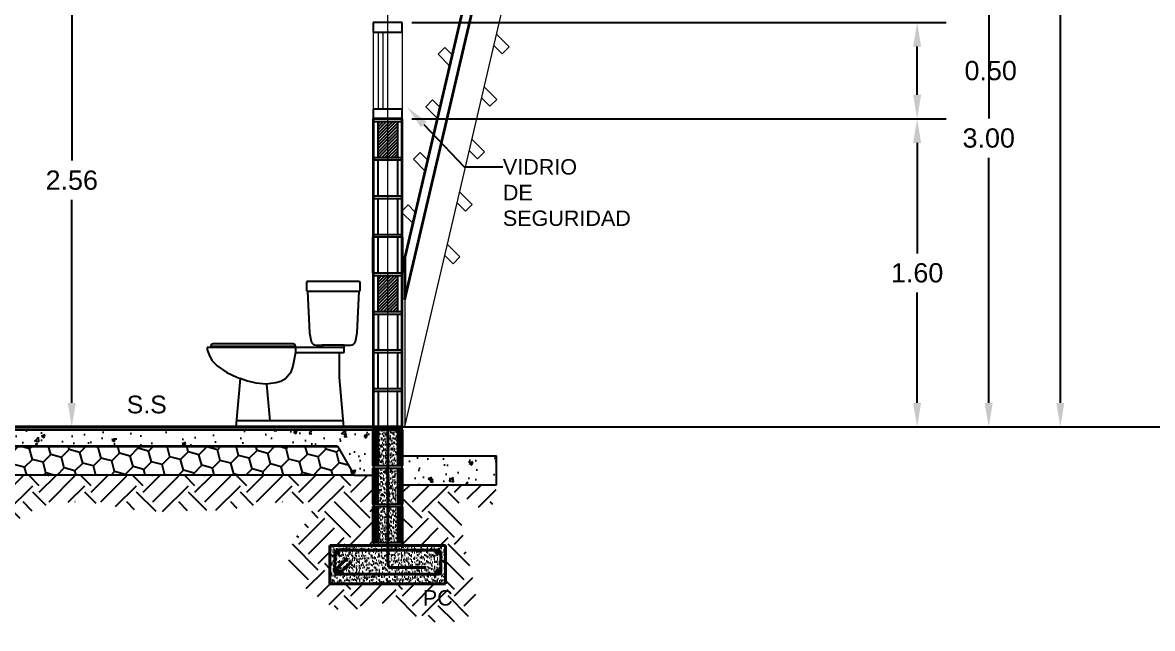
# Model space of a CAD drawing. Header units: inches. Extents: x -6 to 158, y 10 to 161.
# Drawn here: x 32.63 to 38.49, y 31.22 to 34.36 of the extents above; entities that cross this region are included whole.
import ezdxf
from ezdxf import colors
from ezdxf.entities.mleader import LeaderData, LeaderLine
from ezdxf.math import Vec2, Vec3

# ---------------------------------------------------------------- set-up
doc = ezdxf.new("R2010")
doc.units = ezdxf.units.IN
doc.header["$MEASUREMENT"] = 0
doc.linetypes.add('DASHED2', pattern=[9.525, 6.35, -3.175])
doc.linetypes.add('Grid Line', pattern=[22.225, 12.7, -3.175, 3.175, -3.175])
for name, color, linetype in [('10 HATCH 2', 9, 'Continuous'), ('2', 2, 'Continuous'), ('4 Paredes', 5, 'Continuous'), ('5', 5, 'Continuous'), ('5 Muebles', 1, 'Continuous'), ('Bloques', 9, 'Continuous'), ('Dim', 2, 'Continuous'), ('Hatch', 1, 'Continuous'), ('L2', 2, 'Continuous'), ('Paredes', 5, 'Continuous'), ('Proy', 1, 'DASHED2'), ('TEXTO', 2, 'Continuous')]:
    doc.layers.add(name, color=color, linetype=linetype)
for name, color, linetype, lineweight in [('A-COLS', 3, 'Continuous', 9), ('A-FLOR', 5, 'Continuous', 9), ('A-GLAZ-CURT', 2, 'Continuous', 9), ('A-GLAZ-CWMG', 2, 'Continuous', 9), ('A-WALL', 5, 'Continuous', 9), ('S-GRID', 1, 'Continuous', 9)]:
    doc.layers.add(name, color=color, linetype=linetype, lineweight=lineweight)
doc.styles.add('style1', font='micross.ttf')
doc.dimstyles.new('1-50', dxfattribs={"dimscale": 0.05, "dimtxt": 2, "dimasz": 2.5, "dimexe": 3, "dimexo": 1, "dimgap": 1, "dimtad": 0, "dimtih": 1, "dimtoh": 1, "dimzin": 1, "dimdsep": 46, "dimtxsty": 'style1', "dimcen": 2.5, "dimclrd": 124, "dimclre": 124, "dimclrt": 1, "dimadec": 0, "dimazin": 0, "dimtfac": 1, "dimtmove": 2, "dimatfit": 3, "dimfxl": 1, "dimtolj": 1, "dimtzin": 0, "dimlwd": -1, "dimlwe": -1, "dimarcsym": 0})
pattern_1 = [(45, (33.766504, 28.686597), (-0.005702816, 0.005702816), [])]
pattern_2 = [(45, (-3109.066727, -1566.303653), (-0.00808223051, 0.00808223051), [])]

# ---------------------------------------------------------------- blocks, each defined once
blk = doc.blocks.new('System Panel - Glazed-1593523-Section 1')
at = {"layer": 'A-GLAZ-CURT', "lineweight": 18}
for p, q in [((150.4, 2050), (125.4, 2050)), ((125.4, 2050), (125.4, 1650)), ((150.4, 1650), (150.4, 2050)), ((125.4, 1650), (150.4, 1650))]:
    blk.add_line(p, q, dxfattribs=at)
blk = doc.blocks.new('Rectangular Mullion - 50 x 150mm-1593521-Section 1')
at = {"layer": 'A-GLAZ-CWMG', "lineweight": 25}
for p, q in [((249.9, 2100), (99.9, 2100)), ((99.9, 2100), (99.9, 2050)), ((249.9, 2050), (249.9, 2100)), ((99.9, 2050), (249.9, 2050))]:
    blk.add_line(p, q, dxfattribs=at)
blk = doc.blocks.new('Rectangular Mullion - 50 x 150mm-1593522-Section 1')
at = {"layer": 'A-GLAZ-CWMG', "lineweight": 25}
for p, q in [((249.9, 1650), (99.9, 1650)), ((99.9, 1650), (99.9, 1600)), ((249.9, 1600), (249.9, 1650)), ((99.9, 1600), (249.9, 1600))]:
    blk.add_line(p, q, dxfattribs=at)
blk = doc.blocks.new('Rectangular Mullion - 50 x 150mm-951063-Section 1')
at = {"layer": 'A-GLAZ-CWMG'}
for p, q in [((99.9, 2050), (99.9, 1650)), ((249.9, 2050), (249.9, 1650))]:
    blk.add_line(p, q, dxfattribs=at)
blk = doc.blocks.new('*D649')
at = {"layer": 'Defpoints', "color": 0, "transparency": 16777216}
for p in [(32.8833, 34.825), (32.9104, 34.825), (32.9104, 32.2625)]:
    blk.add_point(p, dxfattribs=at)
at = {"layer": 'Dim', "color": 124, "transparency": 16777216}
for p, q in [((32.8604, 34.825), (32.7333, 34.825)), ((32.8833, 34.7), (32.8833, 33.6455)), ((32.8833, 32.3875), (32.8833, 33.4421)), ((32.8604, 32.2625), (32.7333, 32.2625))]:
    blk.add_line(p, q, dxfattribs=at)
for points in [[(32.8625, 34.7), (32.9041, 34.7), (32.8833, 34.825)], [(32.8625, 32.3875), (32.9041, 32.3875), (32.8833, 32.2625)]]:
    blk.add_solid(points, dxfattribs=at)
at = {"layer": 'Dim', "color": 1, "transparency": 16777216, "insert": (32.8833, 33.5438), "char_height": 0.1, "attachment_point": 5, "style": 'style1'}
blk.add_mtext('\\A1;2.56', dxfattribs=at)
blk = doc.blocks.new('*D651')
at = {"layer": 'Defpoints', "color": 0, "transparency": 16777216}
for p in [(34.5983, 33.8625), (37.2711, 33.8625), (34.5983, 32.2625)]:
    blk.add_point(p, dxfattribs=at)
at = {"layer": 'Dim', "color": 124, "transparency": 16777216}
for p, q in [((34.6483, 33.8625), (37.4211, 33.8625)), ((37.2711, 33.7375), (37.2711, 33.1642)), ((37.2711, 32.3875), (37.2711, 32.9608)), ((34.6483, 32.2625), (37.4211, 32.2625))]:
    blk.add_line(p, q, dxfattribs=at)
for points in [[(37.2502, 33.7375), (37.2919, 33.7375), (37.2711, 33.8625)], [(37.2502, 32.3875), (37.2919, 32.3875), (37.2711, 32.2625)]]:
    blk.add_solid(points, dxfattribs=at)
at = {"layer": 'Dim', "color": 1, "transparency": 16777216, "insert": (37.2711, 33.0625), "char_height": 0.1, "attachment_point": 5, "style": 'style1'}
blk.add_mtext('\\A1;1.60', dxfattribs=at)
blk = doc.blocks.new('*D652')
at = {"layer": 'Defpoints', "color": 0, "transparency": 16777216}
for p in [(34.5983, 34.3625), (37.2711, 34.3625), (34.5983, 33.8625)]:
    blk.add_point(p, dxfattribs=at)
at = {"layer": 'Dim', "color": 124, "transparency": 16777216}
for p, q in [((34.6483, 34.3625), (37.4211, 34.3625)), ((37.2711, 33.9875), (37.2711, 34.2375)), ((34.6483, 33.8625), (37.4211, 33.8625))]:
    blk.add_line(p, q, dxfattribs=at)
for points in [[(37.2502, 34.2375), (37.2919, 34.2375), (37.2711, 34.3625)], [(37.2502, 33.9875), (37.2919, 33.9875), (37.2711, 33.8625)]]:
    blk.add_solid(points, dxfattribs=at)
at = {"layer": 'Dim', "color": 1, "transparency": 16777216, "insert": (37.6529, 34.1125), "char_height": 0.1, "attachment_point": 5, "style": 'style1'}
blk.add_mtext('\\A1;0.50', dxfattribs=at)
blk = doc.blocks.new('*D658')
at = {"layer": 'Defpoints', "color": 0, "transparency": 16777216}
for p in [(37.6427, 35.2625), (36.4013, 32.2625), (37.6427, 32.2625)]:
    blk.add_point(p, dxfattribs=at)
at = {"layer": 'Dim', "color": 124, "transparency": 16777216}
for p, q in [((37.6927, 35.2625), (37.7927, 35.2625)), ((37.6427, 35.1375), (37.6427, 33.8642)), ((37.6427, 32.3875), (37.6427, 33.6608)), ((36.4513, 32.2625), (37.7927, 32.2625))]:
    blk.add_line(p, q, dxfattribs=at)
for points in [[(37.6219, 35.1375), (37.6636, 35.1375), (37.6427, 35.2625)], [(37.6219, 32.3875), (37.6636, 32.3875), (37.6427, 32.2625)]]:
    blk.add_solid(points, dxfattribs=at)
at = {"layer": 'Dim', "color": 1, "transparency": 16777216, "insert": (37.6427, 33.7625), "char_height": 0.1, "attachment_point": 5, "style": 'style1'}
blk.add_mtext('\\A1;3.00', dxfattribs=at)
blk = doc.blocks.new('*D476')
at = {"layer": 'Defpoints', "color": 0, "transparency": 16777216}
for p in [(37.6427, 40.6284), (38.0144, 40.6284), (37.6427, 32.2625)]:
    blk.add_point(p, dxfattribs=at)
at = {"layer": 'Dim', "color": 124, "transparency": 16777216}
for p, q in [((37.6927, 40.6284), (38.1644, 40.6284)), ((38.0144, 40.5034), (38.0144, 36.5471)), ((38.0144, 32.3875), (38.0144, 36.3437)), ((37.6927, 32.2625), (38.1644, 32.2625))]:
    blk.add_line(p, q, dxfattribs=at)
for points in [[(37.9935, 40.5034), (38.0352, 40.5034), (38.0144, 40.6284)], [(37.9935, 32.3875), (38.0352, 32.3875), (38.0144, 32.2625)]]:
    blk.add_solid(points, dxfattribs=at)
at = {"layer": 'Dim', "color": 1, "transparency": 16777216, "insert": (38.0144, 36.4454), "char_height": 0.1, "attachment_point": 5, "style": 'style1'}
blk.add_mtext('\\A1;8.37', dxfattribs=at)

msp = doc.modelspace()

# ---------------------------------------------------------------- hatches: boundary and pattern name
at = {"layer": '10 HATCH 2'}
h = msp.add_hatch(dxfattribs=at)
h.set_pattern_fill('ANSI31', color=251, scale=0.0036)
h.set_pattern_definition(pattern_2)
h.paths.add_polyline_path([(34.5733, 33.8475), (34.5231, 33.8475), (34.5231, 33.6625), (34.5733, 33.6625)])
h.paths.add_polyline_path([(34.5231, 33.8475), (34.4733, 33.8475), (34.4733, 33.6625), (34.5231, 33.6625)])
h = msp.add_hatch(dxfattribs=at)
h.set_pattern_fill('ANSI31', color=251, scale=0.0036)
h.set_pattern_definition(pattern_2)
h.paths.add_polyline_path([(34.5733, 33.0475), (34.5231, 33.0475), (34.5231, 32.8625), (34.5733, 32.8625)])
h.paths.add_polyline_path([(34.5231, 33.0475), (34.4733, 33.0475), (34.4733, 32.8625), (34.5231, 32.8625)])
at = {"layer": '4 Paredes', "lineweight": 40}
for points in [[(34.2623, 31.601), (34.2642, 31.6013), (34.2661, 31.602), (34.2676, 31.6032), (34.2688, 31.6048), (34.2696, 31.6066), (34.2698, 31.6085), (34.2696, 31.6105), (34.2688, 31.6123), (34.2676, 31.6138), (34.2661, 31.615), (34.2642, 31.6158), (34.2623, 31.616), (34.2604, 31.6158), (34.2586, 31.615), (34.257, 31.6138), (34.2558, 31.6123), (34.2551, 31.6105), (34.2548, 31.6085), (34.2551, 31.6066), (34.2558, 31.6048), (34.257, 31.6032), (34.2586, 31.602), (34.2604, 31.6013)], [(34.7843, 31.601), (34.7862, 31.6013), (34.7881, 31.602), (34.7896, 31.6032), (34.7908, 31.6048), (34.7916, 31.6066), (34.7918, 31.6085), (34.7916, 31.6105), (34.7908, 31.6123), (34.7896, 31.6138), (34.7881, 31.615), (34.7862, 31.6158), (34.7843, 31.616), (34.7824, 31.6158), (34.7806, 31.615), (34.779, 31.6138), (34.7778, 31.6123), (34.7771, 31.6105), (34.7768, 31.6085), (34.7771, 31.6066), (34.7778, 31.6048), (34.779, 31.6032), (34.7806, 31.602), (34.7824, 31.6013)], [(34.2623, 31.504), (34.2642, 31.5043), (34.2661, 31.505), (34.2676, 31.5062), (34.2688, 31.5078), (34.2696, 31.5096), (34.2698, 31.5115), (34.2696, 31.5135), (34.2688, 31.5153), (34.2676, 31.5168), (34.2661, 31.518), (34.2642, 31.5188), (34.2623, 31.519), (34.2604, 31.5188), (34.2586, 31.518), (34.257, 31.5168), (34.2558, 31.5153), (34.2551, 31.5135), (34.2548, 31.5115), (34.2551, 31.5096), (34.2558, 31.5078), (34.257, 31.5062), (34.2586, 31.505), (34.2604, 31.5043)], [(34.7843, 31.504), (34.7862, 31.5043), (34.7881, 31.505), (34.7896, 31.5062), (34.7908, 31.5078), (34.7916, 31.5096), (34.7918, 31.5115), (34.7916, 31.5135), (34.7908, 31.5153), (34.7896, 31.5168), (34.7881, 31.518), (34.7862, 31.5188), (34.7843, 31.519), (34.7824, 31.5188), (34.7806, 31.518), (34.779, 31.5168), (34.7778, 31.5153), (34.7771, 31.5135), (34.7768, 31.5115), (34.7771, 31.5096), (34.7778, 31.5078), (34.779, 31.5062), (34.7806, 31.505), (34.7824, 31.5043)]]:
    msp.add_hatch(color=256, dxfattribs=at).paths.add_polyline_path(points, flags=0)
at = {"layer": '5 Muebles', "lineweight": 40}
h = msp.add_hatch(dxfattribs=at)
h.set_pattern_fill('FP1_5', color=251, scale=0.001, style=0, pattern_type=2)
h.set_pattern_definition([(45, (33.766504, 28.686597), (-0.005702816, 0.005702816), [])])
h.paths.add_polyline_path([(34.4733, 32.0625), (34.4733, 32.2475), (34.4483, 32.2475), (34.4483, 32.0625)], flags=0)
h.paths.add_polyline_path([(34.5733, 32.0625), (34.5983, 32.0625), (34.5983, 32.2475), (34.5733, 32.2475), (34.5733, 32.1337)], flags=0)
at = {"layer": '5 Muebles'}
h = msp.add_hatch(dxfattribs=at)
h.set_pattern_fill('AR-SAND', color=251, scale=0.001, style=0)
h.set_pattern_definition([(37.5, (-3093.167999, -1566.303653), (-0.00070401377, 0.02153418244), [0, -0.01698752, 0, -0.0189992, 0, -0.018161]), (7.5, (-3093.168, -1566.303653), (0.01977902446, 0.03154030443), [0, -0.00916432, 0, -0.01531112, 0, -0.0058674]), (327.5, (-3093.181745, -1566.303653), (0.03480366429, 6.323613e-05), [0, -0.005588, 0, -0.0201168, 0, -0.0262636]), (317.5, (-3093.181745, -1566.303653), (0.0335964839, 0.00980889022), [0, -0.002794, 0, -0.01318768, 0, -0.0150876])])
h.paths.add_polyline_path([(34.5233, 32.2475), (34.4733, 32.2475), (34.4733, 32.0625), (34.5233, 32.0625)])
h.paths.add_polyline_path([(34.5733, 32.2475), (34.5233, 32.2475), (34.5233, 32.0625), (34.5733, 32.0625)])
h.paths.add_polyline_path([(34.5733, 31.6625), (34.5733, 31.8475), (34.4733, 31.8475), (34.4733, 31.6625)])
h.paths.add_polyline_path([(34.5733, 31.8625), (34.5733, 32.0475), (34.4733, 32.0475), (34.4733, 31.8625)])
at = {"layer": '5 Muebles', "lineweight": 40}
h = msp.add_hatch(dxfattribs=at)
h.set_pattern_fill('FP1_5', color=251, scale=0.001, style=0, pattern_type=2)
h.set_pattern_definition(pattern_1)
h.paths.add_polyline_path([(34.5983, 31.8625), (34.5983, 32.0475), (34.5733, 32.0475), (34.5733, 31.8625)], flags=0)
h.paths.add_polyline_path([(34.4733, 31.8625), (34.4733, 32.0475), (34.4483, 32.0475), (34.4483, 31.8625), (34.4633, 31.8625)], flags=0)
h = msp.add_hatch(dxfattribs=at)
h.set_pattern_fill('FP1_5', color=251, scale=0.001, style=0, pattern_type=2)
h.set_pattern_definition(pattern_1)
h.paths.add_polyline_path([(34.5983, 31.6625), (34.5983, 31.8475), (34.5733, 31.8475), (34.5733, 31.6625)], flags=0)
h.paths.add_polyline_path([(34.4733, 31.6625), (34.4733, 31.8475), (34.4483, 31.8475), (34.4483, 31.6625), (34.4633, 31.6625)], flags=0)
at = {"layer": '5 Muebles'}
h = msp.add_hatch(dxfattribs=at)
h.set_pattern_fill('FP1_13', color=251, scale=0.001, style=0, pattern_type=2)
h.set_pattern_definition([(37.5, (33.741504, 28.686597), (-0.00081286, 0.02486176), [0.000671, -0.018942, 0.000671, -0.021265, -0.020968]), (37.5, (33.741504, 28.686597), (-0.00081286, 0.02486176), [-0.041548, 0.000671, -0.020297]), (7.5, (33.741504, 28.686597), (0.02283523, 0.03641513), [0.000671, -0.00991, 0.000671, -0.017007, -0.006774]), (7.5, (33.741504, 28.686597), (0.02283523, 0.03641513), [-0.028258, 0.000671, -0.006104]), (327.5, (33.725633, 28.686597), (0.04018241, 7.352e-05), [0.000671, -0.005781, 0.000671, -0.022555, -0.030323]), (327.5, (33.725633, 28.686597), (0.04018241, 7.352e-05), [-0.029677, 0.000671, -0.029652]), (317.5, (33.725633, 28.686597), (0.03878877, 0.01132503), [0.000671, -0.002555, 0.000671, -0.014555, -0.017419]), (317.5, (33.725633, 28.686597), (0.03878877, 0.01132503), [-0.018452, 0.000671, -0.016749])])
h.paths.add_polyline_path([(34.8071, 31.4475), (34.8233, 31.4475), (34.8233, 31.6475), (34.2233, 31.6475), (34.2233, 31.4475), (34.7965, 31.4475)])
h.paths.add_polyline_path([(34.6436, 31.504), (34.6417, 31.5043), (34.6399, 31.505), (34.6383, 31.5062), (34.6371, 31.5078), (34.6364, 31.5096), (34.6361, 31.5115), (34.6364, 31.5135), (34.6371, 31.5153), (34.6383, 31.5168), (34.6399, 31.518), (34.6417, 31.5188), (34.6436, 31.519), (34.6456, 31.5188), (34.6474, 31.518), (34.6489, 31.5168), (34.6501, 31.5153), (34.6509, 31.5135), (34.6511, 31.5115), (34.6509, 31.5096), (34.6501, 31.5078), (34.6489, 31.5062), (34.6474, 31.505), (34.6456, 31.5043)], flags=16)
h.paths.add_polyline_path([(34.403, 31.504), (34.401, 31.5043), (34.3992, 31.505), (34.3977, 31.5062), (34.3965, 31.5078), (34.3957, 31.5096), (34.3955, 31.5115), (34.3957, 31.5135), (34.3965, 31.5153), (34.3977, 31.5168), (34.3992, 31.518), (34.401, 31.5188), (34.403, 31.519), (34.4049, 31.5188), (34.4067, 31.518), (34.4083, 31.5168), (34.4095, 31.5153), (34.4102, 31.5135), (34.4105, 31.5115), (34.4102, 31.5096), (34.4095, 31.5078), (34.4083, 31.5062), (34.4067, 31.505), (34.4049, 31.5043)], flags=16)
h.paths.add_polyline_path([(34.6436, 31.601), (34.6417, 31.6013), (34.6399, 31.602), (34.6383, 31.6032), (34.6371, 31.6048), (34.6364, 31.6066), (34.6361, 31.6085), (34.6364, 31.6105), (34.6371, 31.6123), (34.6383, 31.6138), (34.6399, 31.615), (34.6417, 31.6158), (34.6436, 31.616), (34.6456, 31.6158), (34.6474, 31.615), (34.6489, 31.6138), (34.6501, 31.6123), (34.6509, 31.6105), (34.6511, 31.6085), (34.6509, 31.6066), (34.6501, 31.6048), (34.6489, 31.6032), (34.6474, 31.602), (34.6456, 31.6013)], flags=16)
h.paths.add_polyline_path([(34.403, 31.601), (34.401, 31.6013), (34.3992, 31.602), (34.3977, 31.6032), (34.3965, 31.6048), (34.3957, 31.6066), (34.3955, 31.6085), (34.3957, 31.6105), (34.3965, 31.6123), (34.3977, 31.6138), (34.3992, 31.615), (34.401, 31.6158), (34.403, 31.616), (34.4049, 31.6158), (34.4067, 31.615), (34.4083, 31.6138), (34.4095, 31.6123), (34.4102, 31.6105), (34.4105, 31.6085), (34.4102, 31.6066), (34.4095, 31.6048), (34.4083, 31.6032), (34.4067, 31.602), (34.4049, 31.6013)], flags=16)
at = {"layer": 'Hatch'}
h = msp.add_hatch(dxfattribs=at)
h.set_pattern_fill('AR-CONC', color=251, scale=0.001, style=0)
h.set_pattern_definition([(50, (-3149.96684, -1566.30365), (0.182184669, -0.0159390855), [0.01905, -0.20955]), (355, (-3149.96684, -1566.30365), (-0.035243421, 0.191056845), [0.01524, -0.167640584]), (100.4514447, (-3149.95166, -1566.30498), (0.146941247, 0.175117752), [0.016190009, -0.178090245]), (46.1842, (-3149.96684, -1566.25285), (0.271079041, -0.042042328), [0.028575, -0.314325]), (96.635558, (-3149.94425, -1566.25636), (0.237404134, 0.247426125), [0.024285023, -0.267135608]), (351.184151, (-3149.96684, -1566.25285), (0.237404134, 0.247426125), [0.022859967, -0.251459732]), (21, (-3149.94144, -1566.26555), (0.151614391, -0.102265198), [0.01905, -0.20955]), (326, (-3149.94144, -1566.26555), (0.061802028, 0.184187966), [0.01524, -0.16764]), (71.451445, (-3149.9288, -1566.27407), (0.213416419, 0.081922769), [0.016190009, -0.178089938]), (37.5, (-3149.96684, -1566.30365), (0.0030886033, 0.0845550389), [0, -0.165608, 0, -0.17018, 0, -0.168275]), (7.5, (-3149.96684, -1566.30365), (0.0668196625, 0.1001805748), [0, -0.097028, 0, -0.161798, 0, -0.064135]), (327.5, (-3150.02348, -1566.30365), (0.1355905952, -0.005728744), [0, -0.0635, 0, -0.19812, 0, -0.26289]), (317.5, (-3150.04888, -1566.30365), (0.1481291814, 0.025426491), [0, -0.08255, 0, -0.131572, 0, -0.18669])])
h.paths.add_polyline_path([(34.4483, 32.2475), (32.1983, 32.2475), (32.1983, 32.0625, 0.291852), (32.1983, 32.0475), (32.1983, 32.0125), (32.2983, 32.0125), (32.3849, 32.1625), (34.2617, 32.1625), (34.3483, 32.0125), (34.4483, 32.0125), (34.4483, 32.0475, 0.291852), (34.4483, 32.0625)])
h = msp.add_hatch(dxfattribs=at)
h.set_pattern_fill('HONEY', color=251, scale=0.018, angle=45, style=0)
h.set_pattern_definition([(45, (-3149.96684, -1566.303653), (0.0256196443, 0.09561381336), [0.05715, -0.1143]), (165, (-3149.96684, -1566.303653), (-0.09561381346, -0.0256196439), [0.05715, -0.1143]), (105, (-3149.96684, -1566.303653), (-0.0699941692, 0.06999416946), [-0.1143, 0.05715])])
h.paths.add_polyline_path([(32.3849, 32.1625), (32.2983, 32.0125), (34.3483, 32.0125), (34.2617, 32.1625)])
h = msp.add_hatch(dxfattribs=at)
h.set_pattern_fill('AR-CONC', color=251, scale=0.001, style=0)
h.set_pattern_definition([(50, (-1805.84941, -963.40347), (0.182184669, -0.015939086), [0.01905, -0.20955]), (355, (-1805.84941, -963.40347), (-0.035243421, 0.191056845), [0.01524, -0.167640584]), (100.451445, (-1805.83423, -963.4048), (0.146941247, 0.175117752), [0.016190009, -0.178090245]), (46.1842, (-1805.84941, -963.35267), (0.27107904, -0.042042328), [0.028575, -0.314325]), (96.635558, (-1805.82682, -963.35618), (0.237404134, 0.247426125), [0.024285023, -0.26713561]), (351.184151, (-1805.8494, -963.35267), (0.237404134, 0.247426125), [0.022859967, -0.251459732]), (21, (-1805.82401, -963.36537), (0.151614391, -0.102265198), [0.01905, -0.20955]), (326, (-1805.82401, -963.36537), (0.061802028, 0.184187966), [0.01524, -0.16764]), (71.451445, (-1805.81138, -963.3739), (0.21341642, 0.081922769), [0.016190009, -0.178089938]), (37.5, (-1805.849413, -963.403474), (0.0030886033, 0.0845550389), [0, -0.165608, 0, -0.17018, 0, -0.168275]), (7.5, (-1805.84941, -963.40347), (0.0668196625, 0.100180575), [0, -0.097028, 0, -0.161798, 0, -0.064135]), (327.5, (-1805.906055, -963.403474), (0.1355905952, -0.005728744), [0, -0.0635, 0, -0.19812, 0, -0.26289]), (317.5, (-1805.93146, -963.40347), (0.1481291814, 0.025426491), [0, -0.08255, 0, -0.131572, 0, -0.18669])])
h.paths.add_polyline_path([(35.0883, 32.1125), (34.5983, 32.1125), (34.5983, 31.9625), (35.0883, 31.9625)])
h = msp.add_hatch(dxfattribs=at)
h.set_pattern_fill('EARTH', color=251, scale=0.03, angle=45, style=0)
h.set_pattern_definition([(45, (-3149.96684, -1566.30365), (0, 0.269407684), [0.1905, -0.1905]), (45, (-3150.01735, -1566.25314), (0, 0.269407684), [0.1905, -0.1905]), (45, (-3150.06787, -1566.20262), (0, 0.269407684), [0.1905, -0.1905]), (135, (-3150.06787, -1566.16895), (-0.269407684, 0), [0.1905, -0.1905]), (135, (-3150.01735, -1566.11843), (-0.269407684, 0), [0.1905, -0.1905]), (135, (-3149.96684, -1566.06792), (-0.269407684, 0), [0.1905, -0.1905])])
edge = h.paths.add_edge_path()
edge.add_arc((34.4366, 31.855), 0.0139, 327.46007, 392.53993)
edge.add_line((34.4483, 31.8625), (34.4483, 32.0125))
edge.add_line((34.4483, 32.0125), (34.3483, 32.0125))
edge.add_line((34.3483, 32.0125), (32.2983, 32.0125))
edge.add_line((32.2983, 32.0125), (32.1983, 32.0125))
edge.add_line((32.1983, 32.0125), (32.1983, 31.8625))
edge.add_arc((32.2101, 31.855), 0.0139, 147.46007, 212.53993)
edge.add_line((32.1983, 31.8475), (32.1983, 31.7275))
edge.add_line((32.1983, 31.7275), (32.1983, 31.6625))
edge.add_arc((32.2101, 31.655), 0.0139, 147.46007, 212.53993)
edge.add_line((32.1983, 31.6475), (32.4233, 31.6475))
edge.add_line((32.4233, 31.6475), (32.4233, 31.4475))
edge.add_spline(control_points=[(32.4233, 31.4475), (32.4688, 31.4661), (32.5398, 31.4951), (32.4939, 31.6102), (32.5567, 31.7717), (32.8735, 31.9384), (33.1859, 31.8104), (33.5008, 31.8314), (33.7128, 31.8245), (33.9063, 31.8781), (34.2002, 31.8752), (34.0328, 31.6962), (33.9776, 31.5006), (34.1586, 31.3832), (34.3132, 31.2753), (34.5121, 31.4055), (34.6953, 31.2165), (35.0445, 31.2671), (34.9257, 31.5857), (34.913, 31.7317), (34.8748, 31.9662), (35.0644, 31.7557), (35.0805, 31.8948), (35.0883, 31.9625)], knot_values=[0, 0, 0, 0, 0.119779, 0.18737, 0.322803, 0.604945, 1.151542, 1.255269, 1.556555, 1.749539, 1.952963, 2.105555, 2.27741, 2.523266, 2.662472, 2.802127, 3.124216, 3.329524, 3.617642, 3.83797, 3.938232, 4.089298, 4.232475, 4.232475, 4.232475, 4.232475], degree=3, periodic=0)
edge.add_line((35.0883, 31.9625), (34.5983, 31.9625))
edge.add_line((34.5983, 31.9625), (34.5983, 31.8625))
edge.add_arc((34.6101, 31.855), 0.0139, 147.46007, 212.53993)
edge.add_line((34.5983, 31.8475), (34.5983, 31.7275))
edge.add_line((34.5983, 31.7275), (34.5983, 31.6625))
edge.add_arc((34.6101, 31.655), 0.0139, 147.46007, 212.53993)
edge.add_line((34.5983, 31.6475), (34.8233, 31.6475))
edge.add_line((34.8233, 31.6475), (34.8233, 31.4475))
edge.add_line((34.8233, 31.4475), (34.2233, 31.4475))
edge.add_line((34.2233, 31.4475), (34.2233, 31.6475))
edge.add_line((34.2233, 31.6475), (34.4483, 31.6475))
edge.add_arc((34.4366, 31.655), 0.0139, 327.46007, 392.53993)
edge.add_line((34.4483, 31.6625), (34.4483, 31.8475))
h.paths.add_polyline_path([(34.6765, 31.2904), (34.8718, 31.2904), (34.8718, 31.4569), (34.6765, 31.4569)], flags=24)

# ---------------------------------------------------------------- linework, layer by layer
msp.add_line((34.3483, 32.0125), (32.2983, 32.0125))
at = {"layer": '2', "color": 251}
for p, q in [((34.3741, 33.0182), (34.1075, 33.0182)), ((34.1011, 33.0118), (34.1011, 32.9743)), ((34.1075, 32.9674), (34.1173, 32.7515)), ((34.1075, 32.9674), (34.3742, 32.9674)), ((34.3643, 32.7515), (34.3742, 32.9674)), ((34.3805, 32.9743), (34.3805, 33.0118)), ((34.1173, 32.7515), (34.1264, 32.7068)), ((34.3552, 32.7068), (34.3643, 32.7515)), ((33.6047, 32.6753), (33.5868, 32.6753)), ((33.5868, 32.6753), (33.5868, 32.6626)), ((33.6047, 32.6816), (33.6047, 32.6753)), ((33.6047, 32.6816), (34.044, 32.6816)), ((34.044, 32.6753), (33.6047, 32.6753)), ((34.0313, 32.6943), (33.6174, 32.6943)), ((34.044, 32.6753), (34.044, 32.6816)), ((34.1837, 32.6753), (34.044, 32.6753)), ((34.044, 32.6753), (34.044, 32.6499)), ((34.151, 32.688), (34.1837, 32.688)), ((34.1837, 32.688), (34.1837, 32.6753)), ((34.298, 32.688), (34.1837, 32.688)), ((34.298, 32.6753), (34.1837, 32.6753)), ((34.298, 32.6499), (34.298, 32.688)), ((34.298, 32.688), (34.3307, 32.688)), ((33.5868, 32.6626), (33.5995, 32.6277)), ((33.5995, 32.6277), (33.6122, 32.6057)), ((33.6122, 32.6057), (33.6376, 32.5803)), ((34.044, 32.6499), (34.0313, 32.5778)), ((34.044, 32.6499), (34.2726, 32.6499)), ((34.2726, 32.5197), (34.2726, 32.6499)), ((34.2726, 32.6499), (34.298, 32.6499)), ((33.6376, 32.5803), (33.6884, 32.545)), ((34.0313, 32.5778), (34.0186, 32.543)), ((33.6884, 32.545), (33.7392, 32.5214)), ((33.7578, 32.5146), (33.7357, 32.2625)), ((33.7392, 32.5214), (33.7578, 32.5146)), ((33.79, 32.5029), (33.7578, 32.5146)), ((33.841, 32.4906), (33.79, 32.5029)), ((33.8916, 32.4852), (33.841, 32.4906)), ((33.9169, 32.4884), (33.8916, 32.4852)), ((33.9424, 32.4915), (33.9169, 32.4884)), ((33.9678, 32.4983), (33.9424, 32.4915)), ((33.9932, 32.5127), (33.9678, 32.4983)), ((34.0186, 32.543), (33.9932, 32.5127)), ((34.2951, 32.2625), (34.2726, 32.5197)), ((33.8944, 32.4856), (33.9106, 32.2943)), ((33.7357, 32.2625), (34.2951, 32.2625)), ((34.2923, 32.2943), (33.7392, 32.2943))]:
    msp.add_line(p, q, dxfattribs=at)
for centre, radius, start, end in [((34.1075, 33.0118), 0.00635, 90, 180), ((34.3741, 33.0118), 0.00635, 0, 90), ((34.1075, 32.9737), 0.00635, 175, 270), ((34.3742, 32.9737), 0.00635, 270, 5), ((33.6174, 32.6816), 0.0127, 90, 180), ((34.0313, 32.6816), 0.0127, 0, 90), ((34.151, 32.7134), 0.0254, 195, 270), ((34.3307, 32.7134), 0.0254, 270, 345)]:
    msp.add_arc(centre, radius, start, end, dxfattribs=at)
at = {"layer": '4 Paredes', "lineweight": 40}
for p, q in [((34.4483, 33.0625), (34.4483, 33.2475)), ((34.5983, 33.0625), (34.5983, 33.2475)), ((34.5233, 32.2625), (34.5233, 31.5515)), ((34.4483, 32.0625), (34.4483, 32.2475)), ((34.5983, 32.2475), (34.5983, 32.0625)), ((34.4483, 31.8625), (34.4483, 32.0475)), ((34.5983, 31.8625), (34.5983, 32.0475)), ((34.4483, 31.6625), (34.4483, 31.8475)), ((34.5983, 31.8475), (34.5983, 31.7275)), ((34.5983, 31.6625), (34.5983, 31.7275)), ((34.2233, 31.6475), (34.2233, 31.4475)), ((34.8233, 31.6475), (34.2233, 31.6475)), ((34.2483, 31.5115), (34.2483, 31.6085)), ((34.2623, 31.6225), (34.7843, 31.6225)), ((34.7983, 31.6085), (34.7983, 31.5115)), ((34.8233, 31.4475), (34.8233, 31.6475)), ((34.2524, 31.5214), (34.3146, 31.5836)), ((34.2722, 31.5016), (34.3344, 31.5638)), ((34.7843, 31.4975), (34.2623, 31.4975)), ((34.5413, 31.5335), (34.7233, 31.5335)), ((34.8233, 31.4475), (34.2233, 31.4475))]:
    msp.add_line(p, q, dxfattribs=at)
for centre, radius, start, end in [((34.2623, 31.6085), 0.014, 90, 180), ((34.2623, 31.6085), 0.0075, 90, 270), ((34.2623, 31.6085), 0.0075, 90, 270), ((34.2623, 31.6085), 0.0075, 270, 90), ((34.2623, 31.6085), 0.0075, 270, 90), ((34.7843, 31.6085), 0.0075, 90, 270), ((34.7843, 31.6085), 0.0075, 90, 270), ((34.7843, 31.6085), 0.014, 0, 90), ((34.7843, 31.6085), 0.0075, 270, 90), ((34.7843, 31.6085), 0.0075, 270, 90), ((34.5413, 31.5515), 0.018, 180, 270), ((34.2623, 31.5115), 0.014, 135, 315), ((34.2623, 31.5115), 0.014, 180, 270), ((34.2623, 31.5115), 0.0075, 90, 270), ((34.2623, 31.5115), 0.0075, 90, 270), ((34.2623, 31.5115), 0.0075, 270, 90), ((34.2623, 31.5115), 0.0075, 270, 90), ((34.7843, 31.5115), 0.0075, 90, 270), ((34.7843, 31.5115), 0.0075, 90, 270), ((34.7843, 31.5115), 0.0075, 270, 90), ((34.7843, 31.5115), 0.0075, 270, 90), ((34.7843, 31.5115), 0.014, 270, 0)]:
    msp.add_arc(centre, radius, start, end, dxfattribs=at)
at = {"layer": '5', "ltscale": 0.01}
for p, q in [((34.5983, 31.9625), (34.5983, 32.1125)), ((34.5983, 32.1125), (35.0883, 32.1125)), ((35.0883, 31.9625), (35.0883, 32.1125)), ((34.5983, 31.9625), (35.0883, 31.9625, -0.2579))]:
    msp.add_line(p, q, dxfattribs=at)
at = {"layer": 'A-COLS'}
for p, q in [((34.6118, 32.2655), (36.6025, 40.7865)), ((35.1528, 34.2362), (35.0875, 34.3017)), ((34.8197, 34.2336), (34.7843, 34.1983)), ((34.7843, 34.1983), (34.844, 34.1385)), ((34.8574, 34.1959), (34.8197, 34.2336)), ((35.0741, 34.2443), (35.1174, 34.2009)), ((35.1174, 34.2009), (35.1528, 34.2362)), ((35.0891, 33.9635), (35.0238, 34.029)), ((34.756, 33.9609), (34.7206, 33.9256)), ((34.7937, 33.9232), (34.756, 33.9609)), ((35.0104, 33.9717), (35.0537, 33.9282)), ((35.0537, 33.9282), (35.0891, 33.9635)), ((34.7206, 33.9256), (34.7803, 33.8658)), ((35.0254, 33.6908), (34.9601, 33.7564)), ((34.6923, 33.6883), (34.6569, 33.653)), ((34.73, 33.6506), (34.6923, 33.6883)), ((34.9467, 33.699), (34.99, 33.6555)), ((34.99, 33.6555), (35.0254, 33.6908)), ((34.6569, 33.653), (34.7166, 33.5932)), ((34.883, 33.4263), (34.9263, 33.3829)), ((34.9617, 33.4182), (34.8964, 33.4837)), ((34.6286, 33.4156), (34.5983, 33.3854)), ((34.5983, 33.3752), (34.6529, 33.3205)), ((34.6663, 33.3779), (34.6286, 33.4156)), ((34.9263, 33.3829), (34.9617, 33.4182)), ((34.898, 33.1455), (34.8327, 33.211)), ((34.8193, 33.1537), (34.8626, 33.1102)), ((34.8626, 33.1102), (34.898, 33.1455)), ((34.6118, 32.9249), (34.6118, 32.2655))]:
    msp.add_line(p, q, dxfattribs=at)
at = {"layer": 'A-COLS', "lineweight": 35}
for p, q in [((34.6118, 32.9249), (36.4097, 40.6208)), ((36.3455, 40.5656), (34.6118, 33.1446)), ((34.6118, 33.1446), (34.6118, 32.9249))]:
    msp.add_line(p, q, dxfattribs=at)
at = {"layer": 'A-FLOR', "lineweight": 35}
for p, q in [((34.5983, 32.2625), (16.2438, 32.2625)), ((34.5983, 32.2475), (16.2438, 32.2475)), ((32.3849, 32.1625), (34.2617, 32.1625))]:
    msp.add_line(p, q, dxfattribs=at)
at = {"layer": 'A-WALL', "lineweight": 35}
for p, q in [((34.4483, 33.8625), (34.4483, 32.2625)), ((34.5983, 33.8625), (34.4483, 33.8625)), ((34.5983, 32.2625), (34.5983, 33.8625)), ((34.4483, 32.2625), (34.5983, 32.2625))]:
    msp.add_line(p, q, dxfattribs=at)
at = {"layer": 'Bloques'}
for p, q in [((34.4483, 33.8625), (34.5983, 33.8625)), ((34.5983, 33.8475), (34.4483, 33.8475)), ((34.4483, 33.6625), (34.5983, 33.6625)), ((34.5983, 33.6475), (34.4483, 33.6475)), ((34.4483, 33.4625), (34.5983, 33.4625)), ((34.5983, 33.4475), (34.4483, 33.4475)), ((34.4483, 33.2625), (34.5983, 33.2625)), ((34.5983, 33.2475), (34.4483, 33.2475)), ((34.4483, 33.0625), (34.4733, 33.0625)), ((34.4733, 33.0475), (34.4483, 33.0475)), ((34.5733, 33.0475), (34.4483, 33.0475)), ((34.4733, 33.0625), (34.5733, 33.0625)), ((34.5733, 33.0625), (34.5983, 33.0625)), ((34.5983, 33.0475), (34.5733, 33.0475)), ((34.5983, 33.0475), (34.5733, 33.0475)), ((34.4483, 32.8625), (34.5983, 32.8625)), ((34.4483, 32.8625), (34.5983, 32.8625)), ((34.4483, 32.8625), (34.4733, 32.8625)), ((34.4483, 32.8625), (34.4733, 32.8625)), ((34.5983, 32.8475), (34.4483, 32.8475)), ((34.4633, 32.8625), (34.4733, 32.8625)), ((34.4733, 32.8625), (34.5533, 32.8625)), ((34.4733, 32.8625), (34.5733, 32.8625)), ((34.4733, 32.8625), (34.5733, 32.8625)), ((34.5733, 32.8625), (34.5983, 32.8625)), ((34.5733, 32.8625), (34.5983, 32.8625)), ((34.4483, 32.6625), (34.4733, 32.6625)), ((34.4733, 32.6475), (34.4483, 32.6475)), ((34.4633, 32.6625), (34.5733, 32.6625)), ((34.5733, 32.6475), (34.4733, 32.6475)), ((34.5733, 32.6625), (34.5983, 32.6625)), ((34.5983, 32.6475), (34.5733, 32.6475)), ((34.5983, 32.6475), (34.5733, 32.6475)), ((34.5983, 32.6475), (34.5733, 32.6475)), ((34.4483, 32.4625), (34.4733, 32.4625)), ((34.4733, 32.4475), (34.4483, 32.4475)), ((34.5733, 32.4475), (34.4483, 32.4475)), ((34.4733, 32.4625), (34.5733, 32.4625)), ((34.5733, 32.4625), (34.5983, 32.4625)), ((34.5983, 32.4475), (34.5733, 32.4475)), ((34.5983, 32.4475), (34.5733, 32.4475)), ((34.4483, 32.2625), (34.5983, 32.2625)), ((34.4483, 32.2625), (34.5983, 32.2625)), ((34.4483, 32.2625), (34.4733, 32.2625)), ((34.4483, 32.2625), (34.4733, 32.2625)), ((34.4633, 32.2625), (34.4733, 32.2625)), ((34.4733, 32.2625), (34.5533, 32.2625)), ((34.4733, 32.2625), (34.5733, 32.2625)), ((34.4733, 32.2625), (34.5733, 32.2625)), ((34.5733, 32.2625), (34.5983, 32.2625)), ((34.5733, 32.2625), (34.5983, 32.2625)), ((34.5983, 32.2475), (34.4483, 32.2475)), ((34.4483, 32.0625), (34.4733, 32.0625)), ((34.4733, 32.0475), (34.4483, 32.0475)), ((34.4633, 32.0625), (34.5733, 32.0625)), ((34.5733, 32.0475), (34.4733, 32.0475)), ((34.5733, 32.0625), (34.5983, 32.0625)), ((34.5983, 32.0475), (34.5733, 32.0475)), ((34.5983, 32.0475), (34.5733, 32.0475)), ((34.5983, 32.0475), (34.5733, 32.0475)), ((34.4483, 31.8625), (34.4733, 31.8625)), ((34.4733, 31.8475), (34.4483, 31.8475)), ((34.5733, 31.8475), (34.4483, 31.8475)), ((34.4733, 31.8625), (34.5733, 31.8625)), ((34.5733, 31.8625), (34.5983, 31.8625)), ((34.5983, 31.8475), (34.5733, 31.8475)), ((34.5983, 31.8475), (34.5733, 31.8475)), ((34.4483, 31.6625), (34.4733, 31.6625)), ((34.4483, 31.6625), (34.4733, 31.6625)), ((34.4633, 31.6625), (34.4733, 31.6625)), ((34.4733, 31.6625), (34.5533, 31.6625)), ((34.4733, 31.6625), (34.5733, 31.6625)), ((34.4733, 31.6625), (34.5733, 31.6625)), ((34.5733, 31.6625), (34.5983, 31.6625)), ((34.5733, 31.6625), (34.5983, 31.6625))]:
    msp.add_line(p, q, dxfattribs=at)
for centre, start, end in [((34.4366, 33.855), 327.46007, 32.53993), ((34.6101, 33.855), 147.46003, 212.53997), ((34.4366, 33.655), 327.46007, 32.53993), ((34.6101, 33.655), 147.46003, 212.53997), ((34.4366, 33.455), 327.46007, 32.53993), ((34.6101, 33.455), 147.46003, 212.53997), ((34.4366, 33.255), 327.46007, 32.53993), ((34.6101, 33.255), 147.46003, 212.53997), ((34.4366, 33.055), 327.46007, 32.53993), ((34.6101, 33.055), 147.46007, 212.53993), ((34.4366, 32.855), 327.46007, 32.53993), ((34.6101, 32.855), 147.46007, 212.53993), ((34.4366, 32.655), 327.46007, 32.53993), ((34.6101, 32.655), 147.46007, 212.53993), ((34.4366, 32.455), 327.46007, 32.53993), ((34.6101, 32.455), 147.46007, 212.53993), ((34.4366, 32.255), 327.46007, 32.53993), ((34.6101, 32.255), 147.46007, 212.53993), ((34.4366, 32.055), 327.46007, 32.53993), ((34.6101, 32.055), 147.46007, 212.53993), ((34.4366, 31.855), 327.46007, 32.53993), ((34.6101, 31.855), 147.46007, 212.53993), ((34.4366, 31.655), 327.46007, 32.53993), ((34.6101, 31.655), 147.46007, 212.53993)]:
    msp.add_arc(centre, 0.0139, start, end, dxfattribs=at)
at = {"layer": 'L2', "ltscale": 0.3}
for p, q in [((34.4733, 33.6625), (34.4733, 33.8475)), ((34.5733, 33.8475), (34.5733, 33.6625)), ((34.4733, 33.4625), (34.4733, 33.6475)), ((34.5733, 33.6475), (34.5733, 33.4625)), ((34.4733, 33.2625), (34.4733, 33.4475)), ((34.5733, 33.4475), (34.5733, 33.2625)), ((34.4733, 33.0625), (34.4733, 33.2475)), ((34.5733, 33.2475), (34.5733, 33.0625)), ((34.4733, 32.8625), (34.4733, 33.0475)), ((34.5733, 33.0475), (34.5733, 32.8625)), ((34.4733, 32.8475), (34.4733, 32.6625)), ((34.5733, 32.8475), (34.5733, 32.6625)), ((34.4733, 32.4625), (34.4733, 32.6475)), ((34.5733, 32.6475), (34.5733, 32.4625)), ((34.4733, 32.4475), (34.4733, 32.2625)), ((34.5733, 32.2625), (34.5733, 32.4475)), ((34.4733, 32.2475), (34.4733, 32.0625)), ((34.5733, 32.2475), (34.5733, 32.0625)), ((34.4733, 31.8625), (34.4733, 32.0475)), ((34.5733, 32.0475), (34.5733, 31.8625)), ((34.4733, 31.6625), (34.4733, 31.8475)), ((34.5733, 31.8475), (34.5733, 31.6625))]:
    msp.add_line(p, q, dxfattribs=at)
at = {"layer": 'Paredes'}
for p, q in [((34.2617, 32.1625), (34.3483, 32.0125)), ((34.3483, 32.0125), (34.4483, 32.0125))]:
    msp.add_line(p, q, dxfattribs=at)
at = {"layer": 'Proy', "ltscale": 0.75}
msp.add_line((15.9505, 32.2625), (39.9337, 32.2625), dxfattribs=at)
at = {"layer": 'S-GRID', "color": 253, "linetype": 'Grid Line'}
msp.add_line((34.5233, 32.2625), (34.5233, 42.468), dxfattribs=at)

# ---------------------------------------------------------------- block references
at = {"layer": 'A-GLAZ-CURT', "xscale": 0.000999999999999, "yscale": 0.000999999999999, "zscale": 0.000999999999999}
msp.add_blockref('System Panel - Glazed-1593523-Section 1', (34.3484, 32.2625), dxfattribs=at)
at = {"layer": 'A-GLAZ-CWMG', "xscale": 0.000999999999999, "yscale": 0.000999999999999, "zscale": 0.000999999999999}
for name in ['Rectangular Mullion - 50 x 150mm-1593521-Section 1', 'Rectangular Mullion - 50 x 150mm-951063-Section 1', 'Rectangular Mullion - 50 x 150mm-1593522-Section 1']:
    msp.add_blockref(name, (34.3484, 32.2625), dxfattribs=at)

# ---------------------------------------------------------------- texts
at = {"layer": 'TEXTO', "style": 'style1'}
msp.add_text('S.S', height=0.09211, dxfattribs=at).set_placement((33.1688, 32.3333))
at = {"layer": 'TEXTO', "insert": (34.7055, 31.4153), "char_height": 0.08, "attachment_point": 1, "style": 'style1'}
msp.add_mtext('PC', dxfattribs=at)

# ---------------------------------------------------------------- dimensions: what is measured, and where the dimension line sits
at = {"layer": 'Dim'}
for base, p1, p2, picture, middle in [((38.0144, 40.6284), (37.6427, 32.2625), (37.6427, 40.6284), '*D476', (38.0144, 36.4454)), ((37.6427, 32.2625), (37.6427, 35.2625), (36.4013, 32.2625), '*D658', (37.6427, 33.7625)), ((32.8833, 34.825), (32.9104, 32.2625), (32.9104, 34.825), '*D649', (32.8833, 33.5438)), ((37.2711, 34.3625), (34.5983, 33.8625), (34.5983, 34.3625), '*D652', (37.6529, 34.1125)), ((37.2711, 33.8625), (34.5983, 32.2625), (34.5983, 33.8625), '*D651', (37.2711, 33.0625))]:
    dim = msp.add_linear_dim(base=base, p1=p1, p2=p2, angle=90, dimstyle='1-50', override={"dimfxl": 1.25}, dxfattribs=at)
    dim.commit()
    dim.dimension.update_dxf_attribs({"geometry": picture, "text_midpoint": middle})

# ---------------------------------------------------------------- leaders
at = {"layer": 'TEXTO'}
ml = msp.add_multileader_mtext('Standard', dxfattribs=at)
ml.set_content('{\\C3;VIDRIO DE \\PSEGURIDAD}', color=256, style='style1')
ml.set_leader_properties(color=1, linetype='ByLayer', lineweight=-1)
ml.build(insert=Vec2(0, 0))
ml.multileader.update_dxf_attribs({"text_right_attachment_type": 2, "dogleg_length": 5, "arrow_head_size": 0.125, "scale": 0.05})
ctx = ml.context
ctx.base_point, ctx.scale, ctx.char_height, ctx.arrow_head_size, ctx.landing_gap_size, ctx.plane_origin = Vec3(35.1208, 33.6127), 0.05, 0.08, 0.125, 0, Vec3(34.1857, 33.9512)
ctx.right_attachment = 2
notes = []
notes.append((ctx, [(0, (1, 1, 0), (34.9198, 33.6127), (1, 0), 0.201, [(0, [(34.6241, 33.9235)], 0, [])])]))
ctx.mtext.insert, ctx.mtext.width, ctx.mtext.flow_direction = Vec3(35.1208, 33.6534), 0.91963, 5
for ctx, leaders in notes:
    for number, flags, end, landing, length, lines in leaders:
        leader = LeaderData()
        leader.index, (leader.has_last_leader_line, leader.has_dogleg_vector, leader.attachment_direction) = number, flags
        leader.last_leader_point, leader.dogleg_vector, leader.dogleg_length = Vec3(end), Vec3(landing), length
        for number, points, colour, breaks in lines:
            line = LeaderLine()
            line.index, line.vertices, line.color, line.breaks = number, Vec3.list(points), colors.encode_raw_color(colour), breaks
            leader.lines.append(line)
        ctx.leaders.append(leader)

doc.saveas('drawing.dxf')
